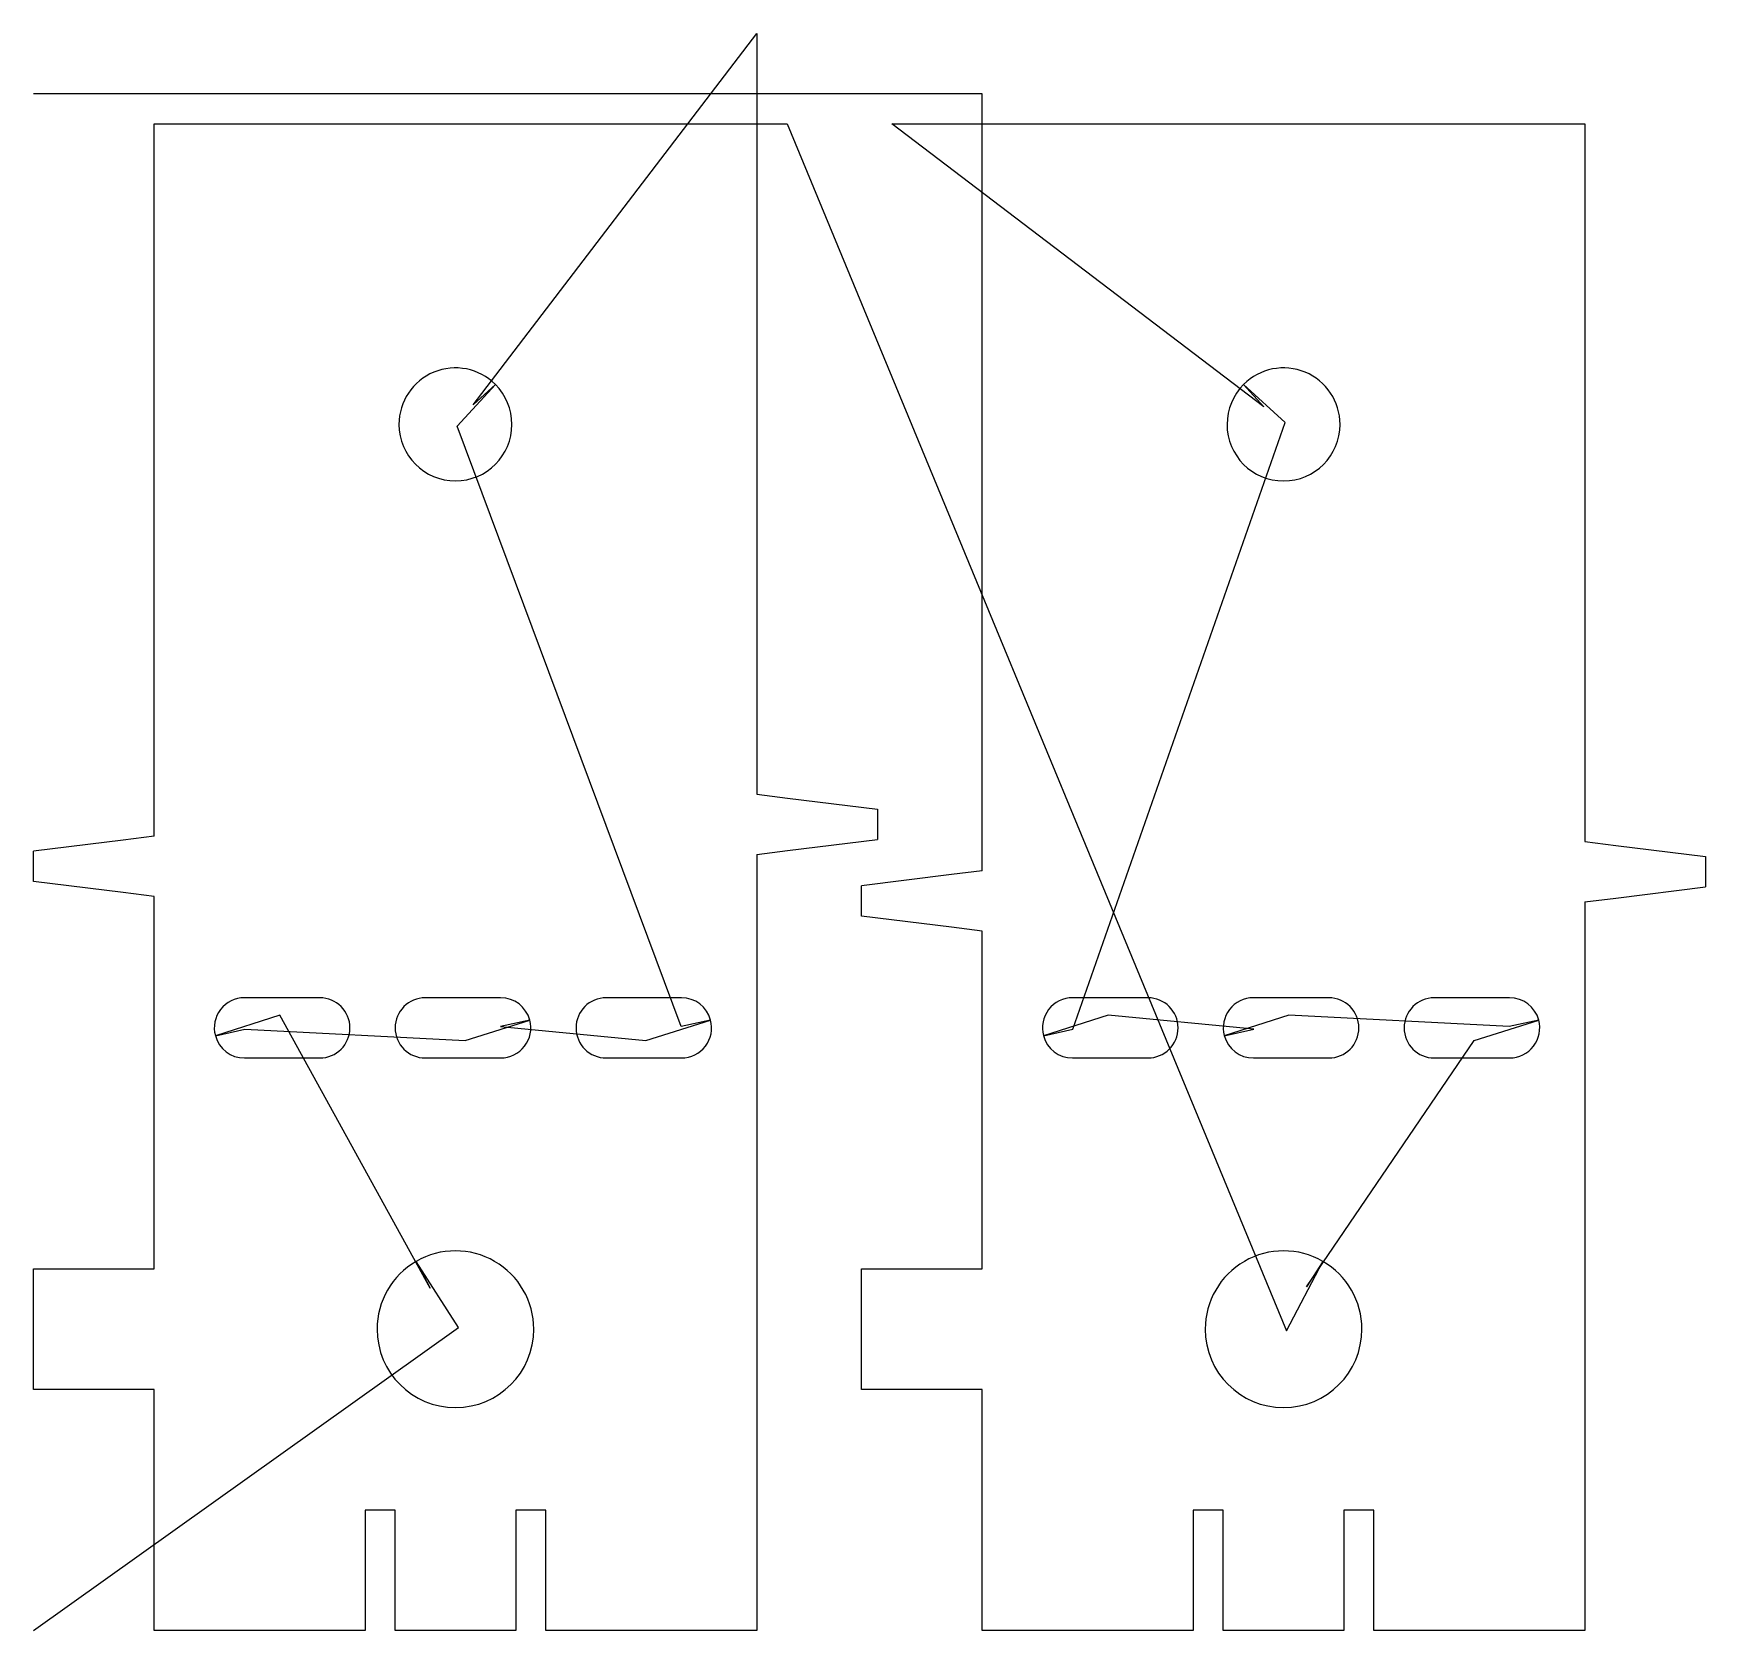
# Model space of a CAD drawing. Header units: inches. Extents: x 0.23 to 3.01, y 0.17 to 2.82.
import ezdxf

# ---------------------------------------------------------------- set-up
doc = ezdxf.new("R2010")
doc.units = ezdxf.units.IN
doc.layers.get('0').update_dxf_attribs({"linetype": 'CONTINUOUS'})
doc.layers.add('4', color=7, linetype='CONTINUOUS')
doc.layers.add('9', color=7, linetype='CONTINUOUS')

msp = doc.modelspace()

# ---------------------------------------------------------------- linework, layer by layer
at = {"color": 0, "linetype": 'CONTINUOUS'}
for p, q in [((0.9643, 2.2063), (1.4349, 2.8225)), ((1.8086, 2.7225), (0.2349, 2.7225)), ((1.4849, 2.6725), (2.3136, 0.6697)), ((2.2761, 2.2032), (1.6586, 2.6725)), ((1.3094, 1.1746), (0.9378, 2.171)), ((1.9591, 1.1704), (2.3115, 2.1768)), ((1.6349, 1.5352), (1.6349, 1.4852)), ((0.2349, 1.4156), (0.2349, 1.4656)), ((3.0086, 1.4566), (3.0086, 1.4066)), ((1.6086, 1.3581), (1.6086, 1.4081)), ((0.893, 0.7407), (0.6438, 1.1934)), ((2.2591, 1.1704), (2.0176, 1.1934)), ((2.6831, 1.1746), (2.3176, 1.1934)), ((0.5854, 1.1704), (0.9509, 1.1516)), ((1.0094, 1.1746), (1.2509, 1.1516)), ((2.3468, 0.7429), (2.6247, 1.1516)), ((0.2349, 0.1725), (0.9397, 0.6754))]:
    msp.add_line(p, q, dxfattribs=at)
at = {"layer": '4', "color": 4, "linetype": 'CONTINUOUS'}
for p, q in [((0.4349, 2.6725), (1.4349, 2.6725)), ((0.4349, 1.4906), (0.4349, 2.6725)), ((1.4349, 2.6725), (1.4349, 1.5602)), ((1.8086, 2.6725), (2.8086, 2.6725)), ((1.8086, 1.4331), (1.8086, 2.6725)), ((2.8086, 2.6725), (2.8086, 1.4816)), ((1.4349, 1.5602), (1.486, 1.5538)), ((0.4349, 1.4906), (0.3837, 1.4842)), ((2.8086, 1.4816), (2.8598, 1.4752)), ((1.4349, 1.4602), (1.486, 1.4666)), ((1.4349, 1.4602), (1.4349, 0.1725)), ((1.8086, 1.4331), (1.7575, 1.4267)), ((0.4349, 1.3906), (0.3837, 1.397)), ((0.4349, 0.7725), (0.4349, 1.3906)), ((2.8086, 1.3816), (2.8598, 1.3879)), ((2.8086, 1.3816), (2.8086, 0.1725)), ((1.8086, 1.3331), (1.7575, 1.3395)), ((1.8086, 0.7725), (1.8086, 1.3331)), ((0.7099, 1.2225), (0.5849, 1.2225)), ((1.0099, 1.2225), (0.8849, 1.2225)), ((1.3099, 1.2225), (1.1849, 1.2225)), ((2.0836, 1.2225), (1.9586, 1.2225)), ((2.3836, 1.2225), (2.2586, 1.2225)), ((2.6836, 1.2225), (2.5586, 1.2225)), ((0.5849, 1.1225), (0.7099, 1.1225)), ((0.8849, 1.1225), (1.0099, 1.1225)), ((1.1849, 1.1225), (1.3099, 1.1225)), ((1.9586, 1.1225), (2.0836, 1.1225)), ((2.2586, 1.1225), (2.3836, 1.1225)), ((2.5586, 1.1225), (2.6836, 1.1225)), ((0.2349, 0.5725), (0.2349, 0.7725)), ((0.2349, 0.7725), (0.4349, 0.7725)), ((1.6086, 0.5725), (1.6086, 0.7725)), ((1.6086, 0.7725), (1.8086, 0.7725)), ((0.4349, 0.5725), (0.2349, 0.5725)), ((0.4349, 0.1725), (0.4349, 0.5725)), ((1.8086, 0.5725), (1.6086, 0.5725)), ((1.8086, 0.1725), (1.8086, 0.5725)), ((0.8349, 0.3725), (0.7849, 0.3725)), ((0.7849, 0.3725), (0.7849, 0.1725)), ((0.8349, 0.1725), (0.8349, 0.3725)), ((1.0849, 0.3725), (1.0349, 0.3725)), ((1.0349, 0.3725), (1.0349, 0.1725)), ((1.0849, 0.1725), (1.0849, 0.3725)), ((2.2086, 0.3725), (2.1586, 0.3725)), ((2.1586, 0.3725), (2.1586, 0.1725)), ((2.2086, 0.1725), (2.2086, 0.3725)), ((2.4586, 0.3725), (2.4086, 0.3725)), ((2.4086, 0.3725), (2.4086, 0.1725)), ((2.4586, 0.1725), (2.4586, 0.3725)), ((0.7849, 0.1725), (0.4349, 0.1725)), ((1.0349, 0.1725), (0.8349, 0.1725)), ((1.4349, 0.1725), (1.0849, 0.1725)), ((2.1586, 0.1725), (1.8086, 0.1725)), ((2.4086, 0.1725), (2.2086, 0.1725)), ((2.8086, 0.1725), (2.4586, 0.1725))]:
    msp.add_line(p, q, dxfattribs=at)
for centre, radius, start, end in [((0.9349, 2.1738), 0.0937, 45, 180), ((2.3086, 2.1738), 0.0937, 360, 135), ((0.9349, 2.1738), 0.0937, 360, 45), ((2.3086, 2.1738), 0.0937, 135, 180), ((0.9349, 2.1738), 0.0937, 180, 360), ((2.3086, 2.1738), 0.0938, 180, 360), ((0.5849, 1.1725), 0.05, 90, 195), ((0.7099, 1.1725), 0.05, 270, 90), ((0.8849, 1.1725), 0.05, 90, 270), ((1.0099, 1.1725), 0.05, 15, 90), ((1.1849, 1.1725), 0.05, 90, 270), ((1.3099, 1.1725), 0.05, 15, 90), ((1.9586, 1.1725), 0.05, 90, 195), ((2.0836, 1.1725), 0.05, 270, 90), ((2.2586, 1.1725), 0.05, 90, 195), ((2.3836, 1.1725), 0.05, 270, 90), ((2.5586, 1.1725), 0.05, 90, 270), ((2.6836, 1.1725), 0.05, 15, 90), ((1.0099, 1.1725), 0.05, 270, 15), ((1.3099, 1.1725), 0.05, 270, 15), ((2.6836, 1.1725), 0.05, 270, 15), ((0.5849, 1.1725), 0.05, 195, 270), ((1.9586, 1.1725), 0.05, 195, 270), ((2.2586, 1.1725), 0.05, 195, 270), ((0.9349, 0.6725), 0.13, 120, 180), ((0.9349, 0.6725), 0.13, 360, 120), ((2.3086, 0.6725), 0.13, 60, 180), ((2.3086, 0.6725), 0.13, 360, 60), ((0.9349, 0.6725), 0.13, 180, 360), ((2.3086, 0.6725), 0.13, 180, 360)]:
    msp.add_arc(centre, radius, start, end, dxfattribs=at)
at = {"layer": '9', "color": 9, "linetype": 'CONTINUOUS'}
for p, q in [((1.4349, 2.8225), (1.4349, 2.6725)), ((1.8086, 2.6725), (1.8086, 2.7225)), ((1.4349, 2.6725), (1.4849, 2.6725)), ((1.6586, 2.6725), (1.8086, 2.6725)), ((0.9378, 2.171), (1.0012, 2.2401)), ((1.0012, 2.2401), (0.9643, 2.2063)), ((2.3115, 2.1768), (2.2423, 2.2401)), ((2.2423, 2.2401), (2.2761, 2.2032)), ((1.486, 1.5538), (1.6349, 1.5352)), ((0.3837, 1.4842), (0.2349, 1.4656)), ((1.486, 1.4666), (1.6349, 1.4852)), ((2.8598, 1.4752), (3.0086, 1.4566)), ((0.3837, 1.397), (0.2349, 1.4156)), ((1.7575, 1.4267), (1.6086, 1.4081)), ((2.8598, 1.3879), (3.0086, 1.4066)), ((1.7575, 1.3395), (1.6086, 1.3581)), ((0.6438, 1.1934), (0.5366, 1.1595)), ((2.0176, 1.1934), (1.9103, 1.1595)), ((2.3176, 1.1934), (2.2103, 1.1595)), ((0.5366, 1.1595), (0.5854, 1.1704)), ((0.9509, 1.1516), (1.0582, 1.1854)), ((1.0582, 1.1854), (1.0094, 1.1746)), ((1.2509, 1.1516), (1.3582, 1.1854)), ((1.3582, 1.1854), (1.3094, 1.1746)), ((1.9103, 1.1595), (1.9591, 1.1704)), ((2.2103, 1.1595), (2.2591, 1.1704)), ((2.6247, 1.1516), (2.7319, 1.1854)), ((2.7319, 1.1854), (2.6831, 1.1746)), ((0.9397, 0.6754), (0.8699, 0.7851)), ((0.8699, 0.7851), (0.893, 0.7407)), ((2.3136, 0.6697), (2.3736, 0.7851)), ((2.3736, 0.7851), (2.3468, 0.7429))]:
    msp.add_line(p, q, dxfattribs=at)

doc.saveas('drawing.dxf')
